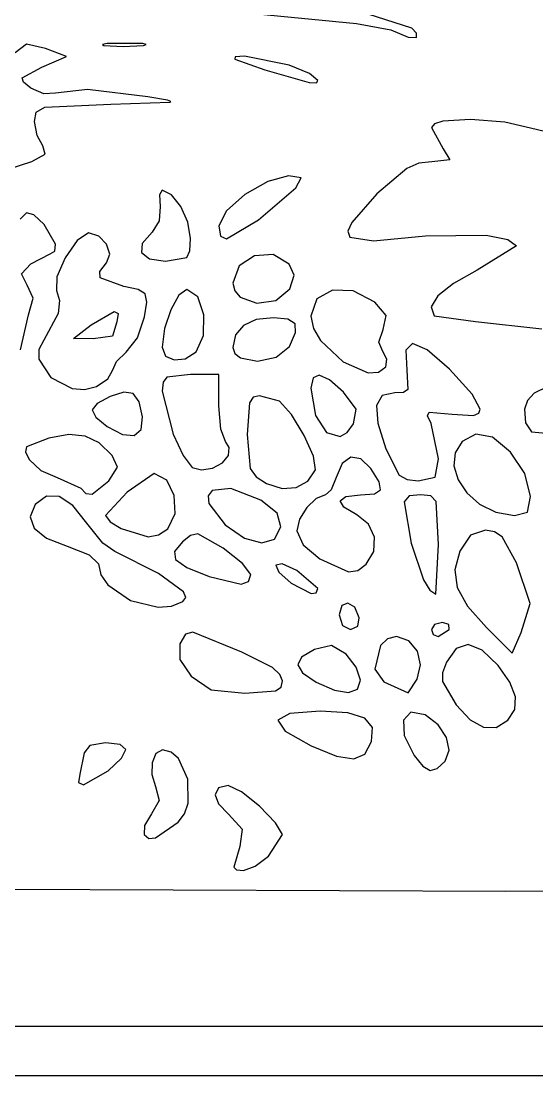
# Model space of a CAD drawing. Extents: x 0 to 156, y 0 to 84.
# Drawn here: x 66.63 to 87.18, y 0 to 42.01 of the extents above; entities that cross this region are included whole.
import ezdxf

# ---------------------------------------------------------------- set-up
doc = ezdxf.new("R2010")
doc.units = 0

msp = doc.modelspace()

# ---------------------------------------------------------------- linework, layer by layer
at = {"layer": 'Layer 1'}
for p, q in [((76.01535, 42.299953), (79.993414, 41.917098)), ((82.190452, 41.729468), (80.125894, 42.396718)), ((79.993414, 41.917098), (81.357914, 41.658954)), ((81.357914, 41.658954), (82.053422, 41.371766)), ((82.386879, 41.533705), (82.190452, 41.729468)), ((82.190452, 41.729468), (82.190452, 41.729468)), ((82.053422, 41.371766), (82.377198, 41.3609)), ((82.377198, 41.3609), (82.386879, 41.533705)), ((66.849528, 41.088852), (66.401165, 40.743821)), ((67.60061, 40.916959), (66.849528, 41.088852)), ((68.438889, 40.596171), (67.60061, 40.916959)), ((70.065547, 41.124739), (69.874037, 41.07864)), ((69.874037, 41.07864), (69.929192, 41.040309)), ((69.929192, 41.040309), (70.696667, 41.002941)), ((71.476658, 41.120887), (70.065547, 41.124739)), ((70.696667, 41.002941), (71.507873, 41.035999)), ((71.610365, 41.073899), (71.476658, 41.120887)), ((71.476658, 41.120887), (71.476658, 41.120887)), ((71.507873, 41.035999), (71.610365, 41.073899)), ((67.451111, 40.175798), (68.438889, 40.596171)), ((75.155881, 40.584333), (75.142623, 40.498867)), ((75.142623, 40.498867), (76.341111, 40.075556)), ((75.530535, 40.617027), (75.155881, 40.584333)), ((77.306526, 40.252349), (75.530535, 40.617027)), ((66.678414, 39.756786), (67.451111, 40.175798)), ((76.341111, 40.075556), (78.10815, 39.570994)), ((78.117535, 39.928251), (77.306526, 40.252349)), ((78.457778, 39.648435), (78.117535, 39.928251)), ((66.727714, 39.584421), (66.678414, 39.756786)), ((67.019681, 39.34482), (66.727714, 39.584421)), ((78.10815, 39.570994), (78.392813, 39.550549)), ((78.392813, 39.550549), (78.457778, 39.648435)), ((78.457778, 39.648435), (78.457778, 39.648435)), ((67.539514, 39.113005), (67.019681, 39.34482)), ((68.007459, 39.13527), (67.539514, 39.113005)), ((69.274996, 39.287409), (68.007459, 39.13527)), ((71.684444, 39.001011), (69.274996, 39.287409)), ((67.573535, 38.583168), (70.202778, 38.704181)), ((70.202778, 38.704181), (72.552939, 38.776322)), ((72.464954, 38.858366), (71.684444, 39.001011)), ((72.602521, 38.811173), (72.464954, 38.858366)), ((72.552939, 38.776322), (72.602521, 38.811173)), ((67.168889, 38.015333), (67.225822, 38.38523)), ((67.225822, 38.38523), (67.573535, 38.583168)), ((67.265292, 37.460496), (67.168889, 38.015333)), ((83.095173, 37.92186), (82.973333, 37.769444)), ((83.428352, 38.026463), (83.095173, 37.92186)), ((84.534673, 38.09559), (83.428352, 38.026463)), ((85.904196, 37.983552), (84.534673, 38.09559)), ((87.14882, 37.697077), (85.904196, 37.983552)), ((67.497068, 37.038043), (67.265292, 37.460496)), ((82.973333, 37.769444), (83.440408, 36.922778)), ((87.966885, 37.501239), (87.14882, 37.697077)), ((67.589174, 36.717489), (67.497068, 37.038043)), ((67.055362, 36.417154), (67.589174, 36.717489)), ((83.440408, 36.922778), (83.707553, 36.480976)), ((66.162738, 36.124444), (67.055362, 36.417154)), ((67.055362, 36.417154), (67.055362, 36.417154)), ((81.994344, 36.141815), (80.804664, 35.128798)), ((82.479952, 36.347281), (81.994344, 36.141815)), ((82.985968, 36.406667), (82.479952, 36.347281)), ((83.707553, 36.480976), (82.985968, 36.406667)), ((77.287848, 35.842222), (76.453645, 35.627065)), ((77.783552, 35.76298), (77.287848, 35.842222)), ((77.575111, 35.371837), (77.783552, 35.76298)), ((76.453645, 35.627065), (75.542018, 35.102993)), ((76.0871, 34.101837), (77.575111, 35.371837)), ((72.244283, 35.277778), (72.140119, 35.086204)), ((72.140119, 35.086204), (72.169607, 34.625613)), ((72.624656, 35.091849), (72.244283, 35.277778)), ((72.99171, 34.621367), (72.624656, 35.091849)), ((75.542018, 35.102993), (74.808012, 34.452103)), ((80.804664, 35.128798), (79.809325, 33.996146)), ((72.169607, 34.625613), (72.133745, 34.052772)), ((73.268424, 33.997284), (72.99171, 34.621367)), ((74.808012, 34.452103), (74.506667, 33.856493)), ((66.844277, 34.377612), (66.589192, 34.122327)), ((67.141839, 34.301313), (66.844277, 34.377612)), ((67.548481, 33.915), (67.141839, 34.301313)), ((72.133745, 34.052772), (71.848249, 33.60328)), ((74.808818, 33.345797), (76.0871, 34.101837)), ((76.0871, 34.101837), (76.0871, 34.101837)), ((67.99673, 33.121768), (67.548481, 33.915)), ((73.377778, 33.350556), (73.268424, 33.997284)), ((74.506667, 33.856493), (74.570585, 33.448214)), ((79.809325, 33.996146), (79.646553, 33.638269)), ((79.646553, 33.638269), (79.725454, 33.403377)), ((68.86166, 33.268188), (68.383091, 32.585438)), ((69.321556, 33.572498), (68.86166, 33.268188)), ((69.727606, 33.448059), (69.321556, 33.572498)), ((70.032169, 33.125675), (69.727606, 33.448059)), ((71.848249, 33.60328), (71.455155, 33.153105)), ((73.352986, 32.858569), (73.377778, 33.350556)), ((73.377778, 33.350556), (73.377778, 33.350556)), ((74.570585, 33.448214), (74.808818, 33.345797)), ((79.725454, 33.403377), (80.663497, 33.254609)), ((80.663497, 33.254609), (82.733899, 33.453962)), ((82.733899, 33.453962), (85.156082, 33.480752)), ((85.156082, 33.480752), (86.021846, 33.316638)), ((86.021846, 33.316638), (86.36, 33.066002)), ((67.787274, 32.737778), (67.981037, 32.844986)), ((67.981037, 32.844986), (67.99673, 33.121768)), ((70.159935, 32.730367), (70.032169, 33.125675)), ((71.455155, 33.153105), (71.425315, 32.788668)), ((71.425315, 32.788668), (71.742379, 32.544606)), ((73.229352, 32.59004), (73.352986, 32.858569)), ((86.36, 33.066002), (84.798318, 32.08944)), ((67.021817, 32.344984), (67.787274, 32.737778)), ((68.383091, 32.585438), (68.054189, 31.825098)), ((69.767116, 32.042706), (70.035595, 32.387151)), ((70.035595, 32.387151), (70.159935, 32.730367)), ((71.742379, 32.544606), (72.39, 32.455556)), ((72.39, 32.455556), (73.229352, 32.59004)), ((75.932881, 32.667479), (75.324187, 32.261953)), ((76.671391, 32.716378), (75.932881, 32.667479)), ((77.313917, 32.332484), (76.671391, 32.716378)), ((66.64887, 31.939807), (67.021817, 32.344984)), ((66.868257, 31.48996), (66.64887, 31.939807)), ((69.777421, 31.790705), (69.767116, 32.042706)), ((75.324187, 32.261953), (75.071111, 31.575962)), ((77.506631, 31.887917), (77.313917, 32.332484)), ((84.798318, 32.08944), (83.853592, 31.559289)), ((68.054189, 31.825098), (68.043292, 31.288019)), ((70.721316, 31.444534), (69.777421, 31.790705)), ((75.071111, 31.575962), (75.149136, 31.262122)), ((77.338544, 31.344706), (77.506631, 31.887917)), ((83.853592, 31.559289), (83.237498, 31.065078)), ((67.106167, 30.976592), (66.868257, 31.48996)), ((68.043292, 31.288019), (68.165666, 30.876865)), ((71.291928, 31.317087), (70.721316, 31.444534)), ((71.572825, 31.142369), (71.291928, 31.317087)), ((71.635818, 30.815675), (71.572825, 31.142369)), ((72.91849, 31.0931), (72.597792, 30.512165)), ((73.234082, 31.326667), (72.91849, 31.0931)), ((73.67556, 31.024918), (73.234082, 31.326667)), ((75.149136, 31.262122), (75.35887, 31.022245)), ((76.784675, 30.876826), (77.338544, 31.344706)), ((77.338544, 31.344706), (77.338544, 31.344706)), ((79.032531, 31.301018), (78.417349, 30.953019)), ((79.855801, 31.266648), (79.032531, 31.301018)), ((80.72186, 30.813869), (79.855801, 31.266648)), ((66.928159, 30.317251), (67.106167, 30.976592)), ((68.165666, 30.876865), (68.112269, 30.369505)), ((71.55272, 30.232299), (71.635818, 30.815675)), ((73.913363, 30.315041), (73.67556, 31.024918)), ((75.35887, 31.022245), (76.027421, 30.779269)), ((76.027421, 30.779269), (76.784675, 30.876826)), ((78.417349, 30.953019), (78.175556, 30.258693)), ((81.175028, 30.289561), (80.72186, 30.813869)), ((83.237498, 31.065078), (82.972377, 30.63036)), ((66.604444, 28.924428), (66.928159, 30.317251)), ((68.112269, 30.369505), (67.539565, 29.30759)), ((69.426667, 29.915556), (70.34362, 30.450744)), ((70.34362, 30.450744), (70.503158, 30.362024)), ((70.503158, 30.362024), (70.444639, 30.033584)), ((72.597792, 30.512165), (72.34894, 29.763508)), ((73.903894, 29.490088), (73.913363, 30.315041)), ((78.175556, 30.258693), (78.280863, 29.771502)), ((81.048555, 29.728214), (81.175028, 30.289561)), ((82.972377, 30.63036), (83.080572, 30.278688)), ((83.080572, 30.278688), (84.738216, 30.042468)), ((68.721111, 29.363662), (69.426667, 29.915556)), ((69.426667, 29.915556), (69.426667, 29.915556)), ((70.444639, 30.033584), (70.273333, 29.469139)), ((71.263549, 29.396561), (71.55272, 30.232299)), ((75.486282, 29.891862), (75.176529, 29.520248)), ((75.990615, 30.120101), (75.486282, 29.891862)), ((76.679778, 30.197778), (75.990615, 30.120101)), ((77.260778, 30.144708), (76.679778, 30.197778)), ((77.547126, 29.960637), (77.260778, 30.144708)), ((77.559596, 29.608277), (77.547126, 29.960637)), ((84.738216, 30.042468), (87.37534, 29.754154)), ((70.273333, 29.469139), (69.497222, 29.357388)), ((72.34894, 29.763508), (72.248889, 29.026776)), ((73.603556, 28.843111), (73.903894, 29.490088)), ((75.176529, 29.520248), (75.071111, 29.012444)), ((77.31896, 29.050336), (77.559596, 29.608277)), ((78.280863, 29.771502), (78.563204, 29.283607)), ((80.884425, 29.219142), (81.048555, 29.728214)), ((67.539565, 29.30759), (67.342237, 28.935478)), ((69.497222, 29.357388), (68.721111, 29.363662)), ((70.822515, 28.8228), (71.263549, 29.396561)), ((72.248889, 29.026776), (72.38673, 28.672749)), ((75.071111, 29.012444), (75.151221, 28.769707)), ((76.79825, 28.623122), (77.31896, 29.050336)), ((77.31896, 29.050336), (77.31896, 29.050336)), ((78.563204, 29.283607), (79.457497, 28.441799)), ((81.04284, 28.854493), (80.884425, 29.219142)), ((82.224279, 29.176645), (81.956331, 28.903934)), ((82.802907, 28.922913), (82.224279, 29.176645)), ((67.342237, 28.935478), (67.344734, 28.543472)), ((70.434655, 28.448403), (70.822515, 28.8228)), ((72.38673, 28.672749), (72.729354, 28.514516)), ((73.170412, 28.566498), (73.603556, 28.843111)), ((73.603556, 28.843111), (73.603556, 28.843111)), ((75.151221, 28.769707), (75.365843, 28.598976)), ((75.365843, 28.598976), (76.044383, 28.470936)), ((76.044383, 28.470936), (76.79825, 28.623122)), ((81.199627, 28.551879), (81.04284, 28.854493)), ((81.956331, 28.903934), (81.999732, 28.104795)), ((83.691547, 28.142723), (82.802907, 28.922913)), ((67.344734, 28.543472), (67.812225, 27.820299)), ((70.273333, 28.091988), (70.434655, 28.448403)), ((72.729354, 28.514516), (73.170412, 28.566498)), ((79.457497, 28.441799), (80.455451, 28.005469)), ((80.86737, 28.024419), (81.154087, 28.246812)), ((81.154087, 28.246812), (81.199627, 28.551879)), ((81.154087, 28.246812), (81.154087, 28.246812)), ((67.812225, 27.820299), (68.668077, 27.379114)), ((69.638333, 27.460964), (70.086802, 27.764886)), ((70.086802, 27.764886), (70.273333, 28.091988)), ((70.273333, 28.091988), (70.273333, 28.091988)), ((72.438131, 27.827502), (72.284577, 27.624695)), ((73.377778, 27.94), (72.438131, 27.827502)), ((74.506667, 27.94), (73.377778, 27.94)), ((74.506667, 26.686657), (74.506667, 27.94)), ((78.259043, 27.800596), (78.175556, 27.393928)), ((78.506002, 27.90946), (78.259043, 27.800596)), ((78.911181, 27.721158), (78.506002, 27.90946)), ((80.455451, 28.005469), (80.86737, 28.024419)), ((81.999732, 28.104795), (82.03822, 27.338967)), ((84.599512, 27.152906), (83.691547, 28.142723)), ((88.194444, 27.739303), (87.064139, 27.188003)), ((68.668077, 27.379114), (69.156027, 27.339595)), ((69.156027, 27.339595), (69.638333, 27.460964)), ((72.284577, 27.624695), (72.248889, 27.268909)), ((78.175556, 27.393928), (78.35417, 26.309444)), ((79.469324, 27.236333), (78.911181, 27.721158)), ((82.03822, 27.338967), (81.865441, 27.223847)), ((70.175157, 27.061544), (69.656908, 26.780624)), ((70.719061, 27.237768), (70.175157, 27.061544)), ((71.095947, 27.173758), (70.719061, 27.237768)), ((71.334816, 26.851314), (71.095947, 27.173758)), ((72.248889, 27.268909), (72.691459, 25.554441)), ((75.879018, 27.03053), (75.728495, 26.802123)), ((76.129444, 27.089013), (75.879018, 27.03053)), ((76.920454, 26.877346), (76.129444, 27.089013)), ((79.979026, 26.559124), (79.469324, 27.236333)), ((81.018007, 27.096646), (80.790131, 26.697252)), ((81.523312, 27.209583), (81.018007, 27.096646)), ((81.865441, 27.223847), (81.523312, 27.209583)), ((84.919361, 26.557474), (84.599512, 27.152906)), ((86.802505, 26.897296), (86.688086, 26.55314)), ((87.064139, 27.188003), (86.802505, 26.897296)), ((69.656908, 26.780624), (69.468761, 26.525159)), ((69.468761, 26.525159), (69.60544, 26.239686)), ((71.464667, 26.252235), (71.334816, 26.851314)), ((74.585949, 25.752484), (74.506667, 26.686657)), ((75.728495, 26.802123), (75.635556, 25.550125)), ((77.406443, 26.33812), (76.920454, 26.877346)), ((79.869899, 25.966333), (79.979026, 26.559124)), ((80.790131, 26.697252), (80.83693, 25.994643)), ((84.859717, 26.392599), (84.919361, 26.557474)), ((86.688086, 26.55314), (86.730021, 26.015305)), ((69.60544, 26.239686), (70.061667, 25.868746)), ((71.411182, 25.748822), (71.464667, 26.252235)), ((71.464667, 26.252235), (71.464667, 26.252235)), ((77.910213, 25.508817), (77.406443, 26.33812)), ((78.35417, 26.309444), (78.793055, 25.628324)), ((82.826034, 26.28771), (82.879558, 26.430317)), ((82.960523, 25.988383), (82.826034, 26.28771)), ((82.879558, 26.430317), (83.80719, 26.357092)), ((83.80719, 26.357092), (84.654214, 26.308258)), ((84.654214, 26.308258), (84.859717, 26.392599)), ((70.061667, 25.868746), (70.669697, 25.546149)), ((71.132864, 25.509817), (71.411182, 25.748822)), ((74.776564, 25.266506), (74.585949, 25.752484)), ((78.793055, 25.628324), (79.346777, 25.473107)), ((79.346777, 25.473107), (79.621253, 25.631006)), ((79.621253, 25.631006), (79.869899, 25.966333)), ((79.869899, 25.966333), (79.869899, 25.966333)), ((80.83693, 25.994643), (81.15565, 24.972058)), ((83.255556, 24.571887), (82.960523, 25.988383)), ((86.730021, 26.015305), (86.964593, 25.657409)), ((86.964593, 25.657409), (88.161482, 25.545214)), ((67.735921, 25.400697), (66.847261, 25.058985)), ((68.532337, 25.543485), (67.735921, 25.400697)), ((69.184038, 25.484768), (68.532337, 25.543485)), ((69.743935, 25.209981), (69.184038, 25.484768)), ((70.26494, 24.704559), (69.743935, 25.209981)), ((70.669697, 25.546149), (71.132864, 25.509817)), ((72.691459, 25.554441), (73.081988, 24.707364)), ((74.923613, 25.035171), (74.776564, 25.266506)), ((75.635556, 25.550125), (75.760047, 24.189868)), ((78.279003, 24.679766), (77.910213, 25.508817)), ((84.197557, 25.261697), (83.916931, 24.822234)), ((84.73957, 25.564251), (84.197557, 25.261697)), ((85.413798, 25.443334), (84.73957, 25.564251)), ((86.127867, 24.847175), (85.413798, 25.443334)), ((66.847261, 25.058985), (66.802033, 24.854659)), ((66.802033, 24.854659), (66.952884, 24.552179)), ((74.898151, 24.713218), (74.923613, 25.035171)), ((81.15565, 24.972058), (81.696241, 23.929855)), ((83.916931, 24.822234), (83.872106, 24.299511)), ((86.694005, 23.989073), (86.127867, 24.847175)), ((66.952884, 24.552179), (67.423061, 24.116267)), ((70.470054, 24.239015), (70.26494, 24.704559)), ((73.081988, 24.707364), (73.440739, 24.235148)), ((74.258664, 24.209219), (74.65545, 24.412934)), ((74.65545, 24.412934), (74.898151, 24.713218)), ((74.898151, 24.713218), (74.898151, 24.713218)), ((78.360053, 24.141297), (78.279003, 24.679766)), ((79.426332, 24.385824), (79.183428, 23.827356)), ((79.769393, 24.64192), (79.426332, 24.385824)), ((80.165294, 24.583019), (79.769393, 24.64192)), ((80.56672, 24.196494), (80.165294, 24.583019)), ((83.119084, 23.852743), (83.255556, 24.571887)), ((83.255556, 24.571887), (83.255556, 24.571887)), ((67.423061, 24.116267), (68.074769, 23.834773)), ((70.12743, 23.701372), (70.470054, 24.239015)), ((71.931877, 23.988889), (70.851108, 23.246529)), ((72.432727, 23.732708), (71.931877, 23.988889)), ((73.440739, 24.235148), (73.817267, 24.137987)), ((73.817267, 24.137987), (74.258664, 24.209219)), ((75.760047, 24.189868), (75.993324, 23.864305)), ((78.05163, 23.682001), (78.360053, 24.141297)), ((78.360053, 24.141297), (78.360053, 24.141297)), ((80.895414, 23.662263), (80.56672, 24.196494)), ((83.872106, 24.299511), (84.037495, 23.747174)), ((86.924444, 23.082326), (86.694005, 23.989073)), ((68.074769, 23.834773), (69.016753, 23.40273)), ((69.456132, 23.172673), (70.12743, 23.701372)), ((70.12743, 23.701372), (70.12743, 23.701372)), ((72.729132, 23.122295), (72.432727, 23.732708)), ((75.993324, 23.864305), (76.409657, 23.601324)), ((76.409657, 23.601324), (77.024458, 23.397625)), ((77.589107, 23.429314), (78.05163, 23.682001)), ((79.183428, 23.827356), (78.986579, 23.343481)), ((80.948498, 23.340913), (80.895414, 23.662263)), ((81.696241, 23.929855), (82.009779, 23.750819)), ((82.009779, 23.750819), (82.447232, 23.706667)), ((82.447232, 23.706667), (83.119084, 23.852743)), ((84.037495, 23.747174), (84.387511, 23.218873)), ((69.016753, 23.40273), (69.216011, 23.195158)), ((69.216011, 23.195158), (69.456132, 23.172673)), ((70.851108, 23.246529), (69.991111, 22.313595)), ((72.762608, 22.394846), (72.729132, 23.122295)), ((74.238019, 23.318492), (74.088903, 23.107026)), ((74.088903, 23.107026), (74.114181, 22.799485)), ((74.980472, 23.398588), (74.238019, 23.318492)), ((76.183614, 22.930556), (74.980472, 23.398588)), ((77.024458, 23.397625), (77.589107, 23.429314)), ((78.754783, 23.142222), (78.385563, 22.997646)), ((78.986579, 23.343481), (78.754783, 23.142222)), ((79.560173, 23.079051), (80.151111, 23.142222)), ((80.151111, 23.142222), (80.706791, 23.183785)), ((80.706791, 23.183785), (80.948498, 23.340913)), ((82.55, 23.142222), (82.088698, 23.097327)), ((82.949395, 23.103417), (82.55, 23.142222)), ((84.387511, 23.218873), (84.896565, 22.768254)), ((67.198576, 22.754661), (66.98785, 22.271764)), ((67.649462, 23.088994), (67.198576, 22.754661)), ((68.148794, 23.074434), (67.649462, 23.088994)), ((68.686387, 22.714654), (68.148794, 23.074434)), ((69.252056, 22.013333), (68.686387, 22.714654)), ((74.114181, 22.799485), (74.766881, 21.950784)), ((76.825101, 22.419303), (76.183614, 22.930556)), ((78.385563, 22.997646), (78.013595, 22.637066)), ((79.33649, 22.907488), (79.560173, 23.079051)), ((79.48484, 22.654464), (79.33649, 22.907488)), ((82.088698, 23.097327), (81.891126, 22.862407)), ((81.891126, 22.862407), (82.1674, 21.221085)), ((83.159801, 22.874111), (82.949395, 23.103417)), ((83.255556, 21.166667), (83.159801, 22.874111)), ((84.896565, 22.768254), (85.539072, 22.448966)), ((86.798656, 22.455191), (86.924444, 23.082326)), ((86.924444, 23.082326), (86.924444, 23.082326)), ((66.98785, 22.271764), (67.145697, 21.814286)), ((69.991111, 22.313595), (70.175056, 22.072855)), ((72.474667, 21.787556), (72.762608, 22.394846)), ((76.982597, 21.872222), (76.825101, 22.419303)), ((78.013595, 22.637066), (77.726303, 22.17021)), ((80.01, 22.346906), (79.48484, 22.654464)), ((80.473529, 21.974898), (80.01, 22.346906)), ((85.539072, 22.448966), (86.289444, 22.314656)), ((86.289444, 22.314656), (86.798656, 22.455191)), ((69.886617, 21.216056), (69.252056, 22.013333)), ((70.175056, 22.072855), (70.623918, 21.800677)), ((74.766881, 21.950784), (75.533728, 21.422905)), ((76.731265, 21.380444), (76.982597, 21.872222)), ((76.982597, 21.872222), (76.982597, 21.872222)), ((77.726303, 22.17021), (77.611111, 21.706803)), ((80.702236, 21.4524), (80.473529, 21.974898)), ((67.145697, 21.814286), (67.64859, 21.412811)), ((70.623918, 21.800677), (71.698556, 21.46799)), ((71.698556, 21.46799), (72.106984, 21.553984)), ((72.106984, 21.553984), (72.474667, 21.787556)), ((72.474667, 21.787556), (72.474667, 21.787556)), ((73.380546, 21.527111), (73.055895, 21.271885)), ((73.673047, 21.583505), (73.380546, 21.527111)), ((74.685342, 21.018286), (73.673047, 21.583505)), ((77.611111, 21.706803), (77.871613, 21.155301)), ((80.676548, 20.884539), (80.702236, 21.4524)), ((84.531592, 21.539611), (84.110841, 20.90525)), ((85.134269, 21.731111), (84.531592, 21.539611)), ((85.493547, 21.673316), (85.134269, 21.731111)), ((85.789912, 21.469209), (85.493547, 21.673316)), ((86.37003, 20.437712), (85.789912, 21.469209)), ((67.64859, 21.412811), (68.473001, 21.097926)), ((68.473001, 21.097926), (69.345847, 20.753547)), ((70.363196, 20.884444), (69.886617, 21.216056)), ((73.055895, 21.271885), (72.74199, 20.886123)), ((75.456089, 20.404736), (74.685342, 21.018286)), ((75.533728, 21.422905), (76.218416, 21.231732)), ((76.218416, 21.231732), (76.731265, 21.380444)), ((77.871613, 21.155301), (78.528333, 20.599129)), ((82.1674, 21.221085), (82.660056, 19.758017)), ((83.149, 19.191111), (83.255556, 21.166667)), ((83.255556, 21.166667), (83.255556, 21.166667)), ((69.345847, 20.753547), (69.708889, 20.389748)), ((72.10053, 20.013549), (70.363196, 20.884444)), ((72.74199, 20.886123), (72.787349, 20.56229)), ((78.528333, 20.599129), (79.677586, 20.069923)), ((80.376889, 20.376444), (80.676548, 20.884539)), ((84.110841, 20.90525), (83.912781, 20.153061)), ((69.708889, 20.389748), (69.808817, 19.959957)), ((72.787349, 20.56229), (73.232645, 20.247442)), ((73.232645, 20.247442), (74.118552, 19.888635)), ((75.776667, 19.969587), (75.456089, 20.404736)), ((77.033208, 20.390936), (76.783274, 20.345086)), ((76.783274, 20.345086), (76.892402, 20.067805)), ((77.611111, 20.133996), (77.033208, 20.390936)), ((80.041636, 20.123759), (80.376889, 20.376444)), ((80.376889, 20.376444), (80.376889, 20.376444)), ((86.911716, 18.814934), (86.37003, 20.437712)), ((69.808817, 19.959957), (70.081535, 19.563142)), ((73.097416, 19.2736), (72.10053, 20.013549)), ((74.118552, 19.888635), (75.392826, 19.590544)), ((75.684542, 19.694862), (75.776667, 19.969587)), ((75.776667, 19.969587), (75.776667, 19.969587)), ((76.892402, 20.067805), (77.391686, 19.630446)), ((78.457778, 19.412483), (77.611111, 20.133996)), ((79.677586, 20.069923), (80.041636, 20.123759)), ((82.660056, 19.758017), (82.915766, 19.340264)), ((83.912781, 20.153061), (84.004307, 19.449892)), ((70.081535, 19.563142), (70.982955, 18.940888)), ((75.392826, 19.590544), (75.684542, 19.694862)), ((77.391686, 19.630446), (78.182947, 19.212535)), ((78.388032, 19.23464), (78.457778, 19.412483)), ((78.457778, 19.412483), (78.457778, 19.412483)), ((82.915766, 19.340264), (83.149, 19.191111)), ((84.004307, 19.449892), (84.414377, 18.712584)), ((70.982955, 18.940888), (72.088371, 18.667872)), ((73.073006, 18.888981), (73.199072, 19.052834)), ((73.199072, 19.052834), (73.097416, 19.2736)), ((78.182947, 19.212535), (78.388032, 19.23464)), ((72.088371, 18.667872), (72.616085, 18.707606)), ((72.616085, 18.707606), (73.073006, 18.888981)), ((73.073006, 18.888981), (73.073006, 18.888981)), ((79.409635, 18.739337), (79.304444, 18.367962)), ((79.651353, 18.832664), (79.409635, 18.739337)), ((79.918818, 18.664275), (79.651353, 18.832664)), ((80.101248, 18.250501), (79.918818, 18.664275)), ((84.414377, 18.712584), (85.171949, 17.857978)), ((86.546842, 17.660391), (86.911716, 18.814934)), ((86.911716, 18.814934), (86.911716, 18.814934)), ((79.304444, 18.367962), (79.428283, 17.943983)), ((80.04367, 17.910818), (80.101248, 18.250501)), ((80.101248, 18.250501), (80.101248, 18.250501)), ((73.473829, 17.673043), (73.185921, 17.598557)), ((75.419069, 16.876522), (73.473829, 17.673043)), ((79.428283, 17.943983), (79.74847, 17.78)), ((79.74847, 17.78), (80.04367, 17.910818)), ((83.102581, 17.979319), (82.973333, 17.78)), ((82.973333, 17.78), (83.051343, 17.580681)), ((83.413323, 18.062222), (83.102581, 17.979319)), ((83.238899, 17.497778), (83.678889, 17.78)), ((83.672829, 17.979319), (83.413323, 18.062222)), ((83.678889, 17.78), (83.672829, 17.979319)), ((83.678889, 17.78), (83.678889, 17.78)), ((85.171949, 17.857978), (86.194702, 16.835224)), ((86.194702, 16.835224), (86.546842, 17.660391)), ((73.185921, 17.598557), (72.953301, 17.211957)), ((81.227167, 17.404394), (80.953588, 17.140241)), ((81.582489, 17.497778), (81.227167, 17.404394)), ((82.077413, 17.334669), (81.582489, 17.497778)), ((82.41739, 16.92171), (82.077413, 17.334669)), ((83.051343, 17.580681), (83.238899, 17.497778)), ((72.953301, 17.211957), (72.955968, 16.586008)), ((76.641596, 16.265738), (75.419069, 16.876522)), ((78.315521, 16.984162), (77.807208, 16.679325)), ((78.993534, 17.146757), (78.315521, 16.984162)), ((79.585521, 16.793261), (78.993534, 17.146757)), ((80.953588, 17.140241), (80.715556, 16.195602)), ((82.546517, 16.373452), (82.41739, 16.92171)), ((83.957634, 17.019146), (83.57434, 16.477542)), ((84.433572, 17.177603), (83.957634, 17.019146)), ((84.993647, 16.953453), (84.433572, 17.177603)), ((85.629358, 16.347234), (84.993647, 16.953453)), ((72.955968, 16.586008), (73.400333, 15.921544)), ((77.807208, 16.679325), (77.648998, 16.374083)), ((79.984969, 16.278807), (79.585521, 16.793261)), ((83.57434, 16.477542), (83.4215, 16.057812)), ((76.941543, 15.992033), (76.641596, 16.265738)), ((77.041846, 15.733889), (76.941543, 15.992033)), ((77.648998, 16.374083), (77.841974, 16.048751)), ((77.841974, 16.048751), (78.387222, 15.683645)), ((80.151111, 15.760703), (79.984969, 16.278807)), ((80.715556, 16.195602), (81.085323, 15.692884)), ((82.408889, 15.804444), (82.546517, 16.373452)), ((83.4215, 16.057812), (83.420515, 15.702299)), ((86.100174, 15.682834), (85.629358, 16.347234)), ((73.400333, 15.921544), (74.208473, 15.372605)), ((76.984535, 15.484109), (77.041846, 15.733889)), ((77.041846, 15.733889), (77.041846, 15.733889)), ((78.387222, 15.683645), (79.116583, 15.360857)), ((80.026755, 15.400619), (80.151111, 15.760703)), ((80.151111, 15.760703), (80.151111, 15.760703)), ((81.085323, 15.692884), (82.046183, 15.25789)), ((82.046183, 15.25789), (82.408889, 15.804444)), ((82.408889, 15.804444), (82.408889, 15.804444)), ((83.420515, 15.702299), (83.966736, 14.784208)), ((86.321757, 15.101899), (86.100174, 15.682834)), ((74.208473, 15.372605), (75.543639, 15.24)), ((75.543639, 15.24), (76.761169, 15.333514)), ((76.761169, 15.333514), (76.984535, 15.484109)), ((79.116583, 15.360857), (79.672503, 15.266926)), ((79.672503, 15.266926), (80.026755, 15.400619)), ((83.966736, 14.784208), (84.523384, 14.188432)), ((86.295134, 14.598712), (86.321757, 15.101899)), ((77.330181, 14.438722), (76.861395, 14.168369)), ((78.548024, 14.527682), (77.330181, 14.438722)), ((79.642628, 14.457088), (78.548024, 14.527682)), ((80.327519, 14.244279), (79.642628, 14.457088)), ((82.149319, 14.491521), (81.86143, 14.171932)), ((82.721749, 14.376936), (82.149319, 14.491521)), ((83.243391, 13.976824), (82.721749, 14.376936)), ((86.021333, 14.167556), (86.295134, 14.598712)), ((76.861395, 14.168369), (77.145612, 13.731738)), ((80.63359, 13.870982), (80.327519, 14.244279)), ((80.591736, 13.318925), (80.63359, 13.870982)), ((81.86143, 14.171932), (81.894209, 13.551311)), ((83.575807, 13.480075), (83.243391, 13.976824)), ((84.523384, 14.188432), (85.056921, 13.885398)), ((85.056921, 13.885398), (85.559014, 13.877605)), ((85.559014, 13.877605), (86.021333, 14.167556)), ((86.021333, 14.167556), (86.021333, 14.167556)), ((77.145612, 13.731738), (78.186777, 13.143944)), ((81.894209, 13.551311), (82.28378, 12.762797)), ((83.681459, 12.972735), (83.575807, 13.480075)), ((69.364249, 13.160534), (69.144444, 12.864194)), ((69.991111, 13.264444), (69.364249, 13.160534)), ((70.584131, 13.198808), (69.991111, 13.264444)), ((70.798529, 12.997047), (70.584131, 13.198808)), ((78.186777, 13.143944), (79.196785, 12.736172)), ((80.323135, 12.818123), (80.591736, 13.318925)), ((80.591736, 13.318925), (80.591736, 13.318925)), ((69.144444, 12.864194), (68.973138, 12.017527)), ((70.094162, 12.156039), (70.63498, 12.651883)), ((70.63498, 12.651883), (70.798529, 12.997047)), ((71.997201, 12.83641), (71.851654, 12.472138)), ((72.258925, 12.982222), (71.997201, 12.83641)), ((72.612562, 12.888772), (72.258925, 12.982222)), ((72.905544, 12.636137), (72.612562, 12.888772)), ((73.273415, 11.819607), (72.905544, 12.636137)), ((79.196785, 12.736172), (79.883528, 12.625718)), ((79.883528, 12.625718), (80.323135, 12.818123)), ((82.28378, 12.762797), (82.628608, 12.341008)), ((83.522806, 12.540849), (83.681459, 12.972735)), ((71.851654, 12.472138), (71.842555, 11.999149)), ((82.628608, 12.341008), (82.922111, 12.168425)), ((82.922111, 12.168425), (83.206205, 12.237542)), ((83.206205, 12.237542), (83.522806, 12.540849)), ((83.522806, 12.540849), (83.522806, 12.540849)), ((68.973138, 12.017527), (68.923881, 11.681016)), ((69.112681, 11.594202), (70.094162, 12.156039)), ((70.094162, 12.156039), (70.094162, 12.156039)), ((71.842555, 11.999149), (71.990173, 11.527189)), ((73.290282, 10.865218), (73.273415, 11.819607)), ((68.923881, 11.681016), (69.112681, 11.594202)), ((71.990173, 11.527189), (72.132236, 10.968924)), ((74.494777, 11.468431), (74.367382, 11.201317)), ((74.883761, 11.571111), (74.494777, 11.468431)), ((75.406168, 11.320622), (74.883761, 11.571111)), ((72.132236, 10.968924), (71.820402, 10.43653)), ((74.367382, 11.201317), (74.500979, 10.831161)), ((76.129172, 10.739838), (75.406168, 11.320622)), ((73.144509, 10.44026), (73.290282, 10.865218)), ((74.500979, 10.831161), (74.894971, 10.419354)), ((76.770197, 10.084778), (76.129172, 10.739838)), ((71.820402, 10.43653), (71.541313, 9.977552)), ((71.981687, 9.476462), (72.883889, 10.105557)), ((72.883889, 10.105557), (73.144509, 10.44026)), ((72.883889, 10.105557), (72.883889, 10.105557)), ((74.894971, 10.419354), (75.431778, 9.827649)), ((77.046667, 9.611464), (76.770197, 10.084778)), ((71.541313, 9.977552), (71.535188, 9.608735)), ((75.431778, 9.827649), (75.341963, 9.142312)), ((71.535188, 9.608735), (71.7165, 9.452963)), ((71.7165, 9.452963), (71.981687, 9.476462)), ((76.482222, 8.748889), (77.046667, 9.611464)), ((75.341963, 9.142312), (75.098962, 8.316221)), ((75.959229, 8.35025), (76.482222, 8.748889)), ((76.482222, 8.748889), (76.482222, 8.748889)), ((75.098962, 8.316221), (75.210464, 8.203927)), ((75.210464, 8.203927), (75.494444, 8.184444)), ((75.494444, 8.184444), (75.959229, 8.35025)), ((85.946036, 7.349823), (66.069354, 7.421567)), ((100.323179, 7.369853), (85.946036, 7.349823)), ((1.128889, 1.975556), (77.893333, 1.975556)), ((77.893333, 1.975556), (154.657778, 1.975556)), ((78.175556, 0), (0, 0)), ((156.351111, 0), (78.175556, 0))]:
    msp.add_line(p, q, dxfattribs=at)

doc.saveas('drawing.dxf')
